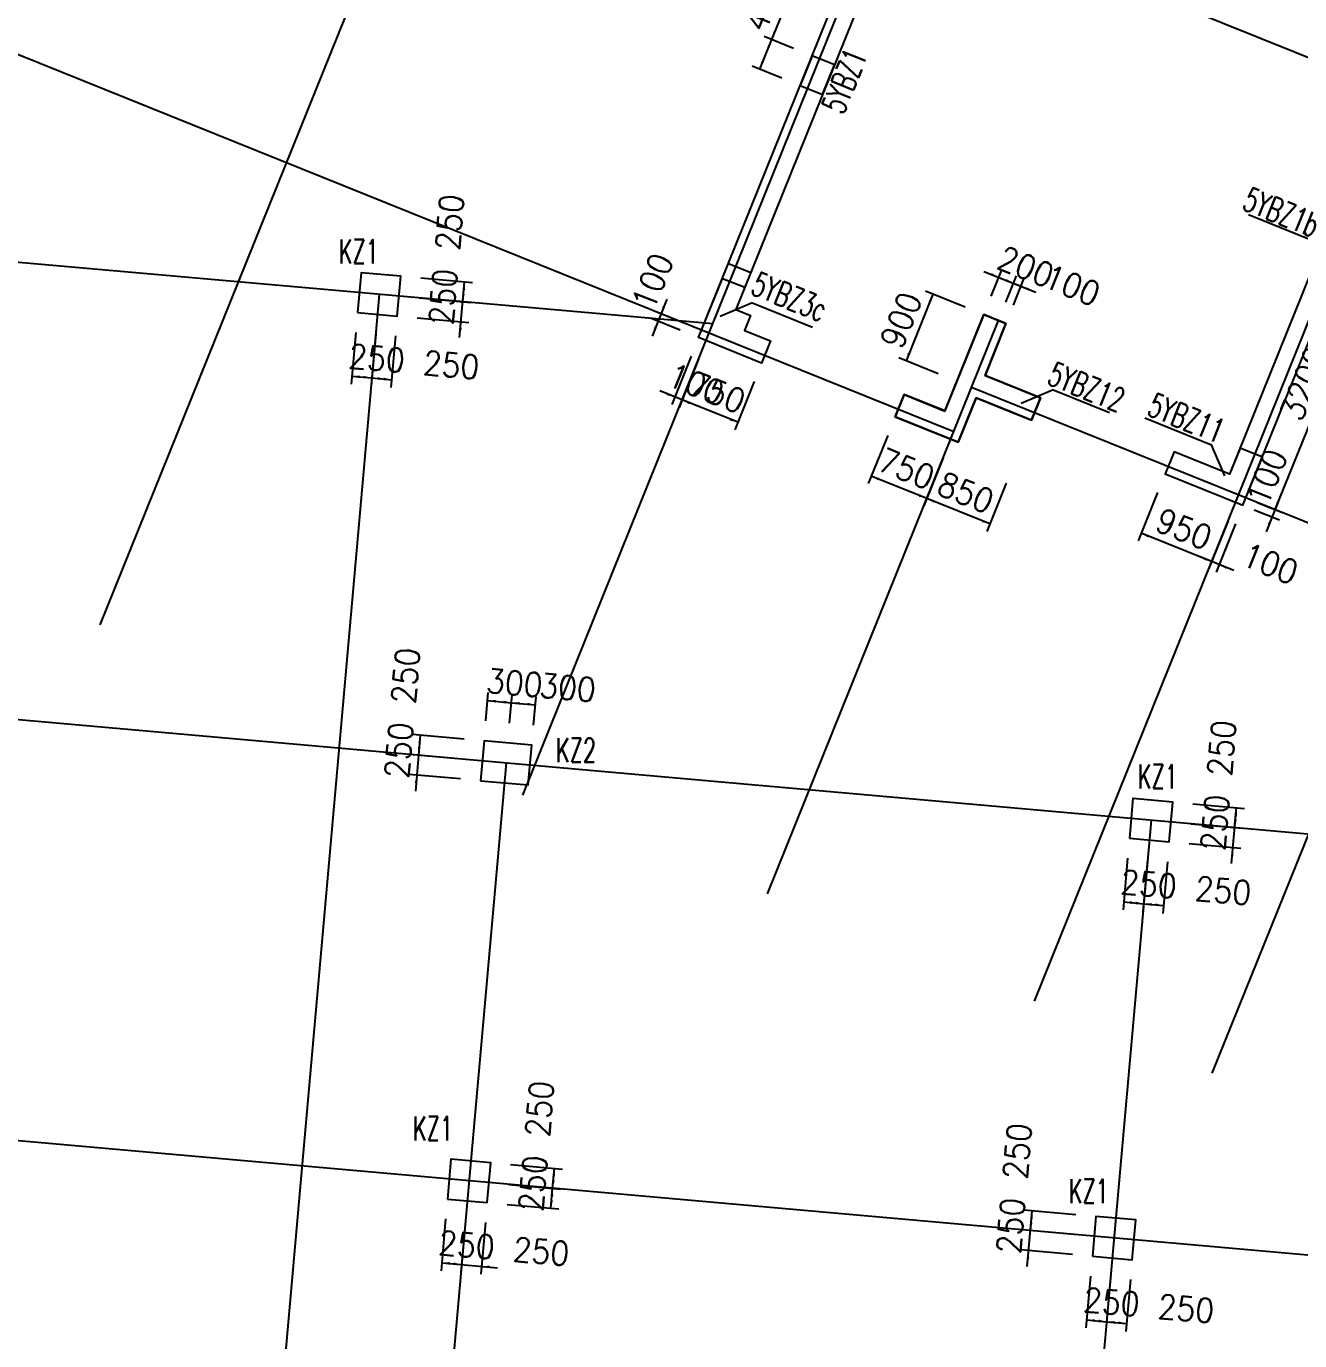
# Model space of a CAD drawing. Extents: x 387171 to 699106, y 11966 to 245688.
# Drawn here: x 527559 to 543490, y 63313 to 79759 of the extents above; entities that cross this region are included whole.
import ezdxf

# ---------------------------------------------------------------- set-up
doc = ezdxf.new("R2010")
doc.units = 0
doc.header["$LTSCALE"] = 100
doc.header["$MEASUREMENT"] = 0
doc.linetypes.add('DASHED', pattern=[19.05, 12.7, -6.35])
for name, color, linetype in [('b边缘构件', 235, 'Continuous'), ('COLU', 7, 'Continuous'), ('COLU_DASH', 9, 'DASHED'), ('DIM', 3, 'Continuous'), ('DOTE', 253, 'Continuous'), ('NUM', 7, 'Continuous'), ('wall-主楼', 2, 'Continuous'), ('Y阴影', 254, 'Continuous'), ('小尺寸', 4, 'Continuous'), ('边缘构件标注', 1, 'Continuous')]:
    doc.layers.add(name, color=color, linetype=linetype)
doc.styles.get("Standard").update_dxf_attribs({"font": 'standard'})
doc.dimstyles.get("Standard").update_dxf_attribs({"dimtxt": 300, "dimasz": 100, "dimexe": 100, "dimexo": 250, "dimgap": 100, "dimtad": 0, "dimtoh": 1, "dimdec": 0, "dimdsep": 46, "dimcen": 0.09, "dimclrt": 7, "dimadec": 0, "dimazin": 0, "dimtfac": 1, "dimtdec": 4, "dimtofl": 0, "dimtmove": 0, "dimatfit": 3, "dimfxl": 1, "dimtolj": 1, "dimtzin": 0, "dimarcsym": 0})

# ---------------------------------------------------------------- blocks, each defined once
blk = doc.blocks.new('*D2589')
at = {"layer": '小尺寸', "color": 0, "linetype": 'ByBlock', "lineweight": -2}
for p, q in [((539030, 74361), (538787, 73758)), ((539819, 74043), (539575, 73440)), ((539613, 73533), (538825, 73851))]:
    blk.add_line(p, q, dxfattribs=at)
for points in [[(538825, 73851), (538923, 73829), (538911, 73798)], [(539613, 73533), (539514, 73555), (539526, 73586)]]:
    blk.add_solid(points, dxfattribs=at)
at = {"layer": '小尺寸', "color": 7, "linetype": 'Continuous', "lineweight": -2, "insert": (539312, 73924), "char_height": 300, "width": 566.67, "attachment_point": 5, "rotation": 338.0454}
blk.add_mtext('850', dxfattribs=at)
blk = doc.blocks.new('*D2355')
at = {"layer": '小尺寸', "color": 0, "linetype": 'ByBlock', "lineweight": -2}
for p, q in [((538335, 74641), (538092, 74038)), ((539030, 74361), (538787, 73758)), ((538825, 73851), (538129, 74131))]:
    blk.add_line(p, q, dxfattribs=at)
for points in [[(538129, 74131), (538228, 74109), (538215, 74078)], [(538825, 73851), (538726, 73873), (538738, 73904)]]:
    blk.add_solid(points, dxfattribs=at)
at = {"layer": '小尺寸', "color": 7, "linetype": 'Continuous', "lineweight": -2, "insert": (538570, 74223), "char_height": 300, "width": 566.67, "attachment_point": 5, "rotation": 338.0454}
blk.add_mtext('750', dxfattribs=at)
blk = doc.blocks.new('*D3809')
at = {"layer": '小尺寸', "color": 0, "linetype": 'ByBlock', "lineweight": -2}
for p, q in [((535969, 75594), (535726, 74991)), ((536665, 75314), (536422, 74711)), ((536459, 74804), (535764, 75084))]:
    blk.add_line(p, q, dxfattribs=at)
for points in [[(535764, 75084), (535863, 75062), (535850, 75031)], [(536459, 74804), (536360, 74826), (536373, 74857)]]:
    blk.add_solid(points, dxfattribs=at)
at = {"layer": '小尺寸', "color": 7, "linetype": 'Continuous', "lineweight": -2, "insert": (536205, 75176), "char_height": 300, "width": 566.67, "attachment_point": 5, "rotation": 338.0454}
blk.add_mtext('750', dxfattribs=at)
blk = doc.blocks.new('*D3560')
at = {"layer": '小尺寸', "color": 0, "linetype": 'ByBlock', "lineweight": -2}
for p, q in [((535877, 75632), (535634, 75029)), ((535969, 75594), (535726, 74991)), ((535949, 75009), (535485, 75196))]:
    blk.add_line(p, q, dxfattribs=at)
for points in [[(535671, 75121), (535572, 75143), (535584, 75174)], [(535764, 75084), (535863, 75062), (535850, 75031)]]:
    blk.add_solid(points, dxfattribs=at)
at = {"layer": '小尺寸', "color": 7, "linetype": 'Continuous', "lineweight": -2, "insert": (535937, 75284), "char_height": 300, "width": 476.67, "attachment_point": 5, "rotation": 338.0454}
blk.add_mtext('100', dxfattribs=at)
blk = doc.blocks.new('*D965')
at = {"layer": '小尺寸', "color": 0, "linetype": 'ByBlock', "lineweight": -2}
for p, q in [((542593, 73571), (542350, 72968)), ((542686, 73534), (542443, 72931)), ((542666, 72949), (542202, 73136))]:
    blk.add_line(p, q, dxfattribs=at)
for points in [[(542388, 73061), (542289, 73083), (542301, 73114)], [(542480, 73023), (542579, 73002), (542567, 72971)]]:
    blk.add_solid(points, dxfattribs=at)
at = {"layer": '小尺寸', "color": 7, "linetype": 'Continuous', "lineweight": -2, "insert": (543121, 73035), "char_height": 300, "width": 476.67, "attachment_point": 5, "rotation": 338.0447}
blk.add_mtext('100', dxfattribs=at)
blk = doc.blocks.new('*D589')
at = {"layer": '小尺寸', "color": 0, "linetype": 'ByBlock', "lineweight": -2}
for p, q in [((541712, 73926), (541469, 73323)), ((542593, 73571), (542350, 72968)), ((542388, 73061), (541507, 73416))]:
    blk.add_line(p, q, dxfattribs=at)
for points in [[(541507, 73416), (541605, 73394), (541593, 73363)], [(542388, 73061), (542289, 73083), (542301, 73114)]]:
    blk.add_solid(points, dxfattribs=at)
at = {"layer": '小尺寸', "color": 7, "linetype": 'Continuous', "lineweight": -2, "insert": (542041, 73470), "char_height": 300, "width": 556.67, "attachment_point": 5, "rotation": 338.0447}
blk.add_mtext('950', dxfattribs=at)
blk = doc.blocks.new('*D3502')
at = {"layer": '小尺寸', "color": 0, "linetype": 'ByBlock', "lineweight": -2}
for p, q in [((544376, 76680), (543180, 73712)), ((544152, 76770), (544469, 76642)), ((542956, 73802), (543273, 73674))]:
    blk.add_line(p, q, dxfattribs=at)
for points in [[(544376, 76680), (544354, 76581), (544323, 76593)], [(543180, 73712), (543202, 73811), (543233, 73798)]]:
    blk.add_solid(points, dxfattribs=at)
at = {"layer": '小尺寸', "color": 7, "linetype": 'Continuous', "lineweight": -2, "insert": (543546, 75289), "char_height": 300, "width": 780, "attachment_point": 5, "rotation": 68.0454}
blk.add_mtext('3200', dxfattribs=at)
blk = doc.blocks.new('*D3142')
at = {"layer": '小尺寸', "color": 0, "linetype": 'ByBlock', "lineweight": -2}
for p, q in [((543255, 73897), (543068, 73434)), ((542919, 73709), (543235, 73582)), ((542956, 73802), (543273, 73674))]:
    blk.add_line(p, q, dxfattribs=at)
for points in [[(543180, 73712), (543202, 73811), (543233, 73798)], [(543142, 73619), (543121, 73520), (543090, 73533)]]:
    blk.add_solid(points, dxfattribs=at)
at = {"layer": '小尺寸', "color": 7, "linetype": 'Continuous', "lineweight": -2, "insert": (543075, 74119), "char_height": 300, "width": 476.67, "attachment_point": 5, "rotation": 68.0454}
blk.add_mtext('100', dxfattribs=at)
blk = doc.blocks.new('*D3598')
at = {"layer": '小尺寸', "color": 0, "linetype": 'ByBlock', "lineweight": -2}
for p, q in [((535574, 76346), (535387, 75883)), ((535775, 76049), (535406, 76198)), ((535738, 75957), (535369, 76106))]:
    blk.add_line(p, q, dxfattribs=at)
for points in [[(535499, 76161), (535521, 76260), (535552, 76247)], [(535462, 76068), (535440, 75969), (535409, 75982)]]:
    blk.add_solid(points, dxfattribs=at)
at = {"layer": '小尺寸', "color": 7, "linetype": 'Continuous', "lineweight": -2, "insert": (535394, 76568), "char_height": 300, "width": 476.67, "attachment_point": 5, "rotation": 68.0454}
blk.add_mtext('100', dxfattribs=at)
blk = doc.blocks.new('*D4088')
at = {"layer": '小尺寸', "color": 0, "linetype": 'ByBlock', "lineweight": -2}
for p, q in [((537518, 81169), (536883, 79593)), ((537794, 81058), (537426, 81207)), ((537159, 79482), (536790, 79630))]:
    blk.add_line(p, q, dxfattribs=at)
for points in [[(537518, 81169), (537496, 81070), (537465, 81083)], [(536883, 79593), (536905, 79692), (536936, 79680)]]:
    blk.add_solid(points, dxfattribs=at)
at = {"layer": '小尺寸', "color": 7, "linetype": 'Continuous', "lineweight": -2, "insert": (536969, 80475), "char_height": 300, "width": 690, "attachment_point": 5, "rotation": 68.0454}
blk.add_mtext('1700', dxfattribs=at)
blk = doc.blocks.new('*D3855')
at = {"layer": '小尺寸', "color": 0, "linetype": 'ByBlock', "lineweight": -2}
for p, q in [((537159, 79482), (536790, 79630)), ((536883, 79593), (536733, 79222)), ((537009, 79111), (536641, 79259))]:
    blk.add_line(p, q, dxfattribs=at)
for points in [[(536883, 79593), (536861, 79494), (536830, 79507)], [(536733, 79222), (536755, 79321), (536786, 79309)]]:
    blk.add_solid(points, dxfattribs=at)
at = {"layer": '小尺寸', "color": 7, "linetype": 'Continuous', "lineweight": -2, "insert": (536796, 80047), "char_height": 300, "width": 576.67, "attachment_point": 5, "rotation": 68.0454}
blk.add_mtext('400', dxfattribs=at)
blk = doc.blocks.new('*D17')
at = {"layer": '小尺寸', "color": 0, "linetype": 'ByBlock', "lineweight": -2}
for p, q in [((538902, 76407), (538565, 75572)), ((539304, 76244), (538809, 76444)), ((538968, 75410), (538473, 75609))]:
    blk.add_line(p, q, dxfattribs=at)
for points in [[(538902, 76407), (538880, 76308), (538849, 76320)], [(538565, 75572), (538587, 75671), (538618, 75659)]]:
    blk.add_solid(points, dxfattribs=at)
at = {"layer": '小尺寸', "color": 7, "linetype": 'Continuous', "lineweight": -2, "insert": (538502, 76083), "char_height": 300, "width": 556.67, "attachment_point": 5, "rotation": 68.0454}
blk.add_mtext('900', dxfattribs=at)
blk = doc.blocks.new('*D4337')
at = {"layer": '小尺寸', "color": 0, "linetype": 'ByBlock', "lineweight": -2}
for p, q in [((539539, 76692), (540095, 76468)), ((539630, 76383), (539762, 76710)), ((539815, 76308), (539947, 76636))]:
    blk.add_line(p, q, dxfattribs=at)
for points in [[(539724, 76618), (539625, 76640), (539638, 76671)], [(539910, 76543), (540009, 76521), (539996, 76490)]]:
    blk.add_solid(points, dxfattribs=at)
at = {"layer": '小尺寸', "color": 7, "linetype": 'Continuous', "lineweight": -2, "insert": (540064, 76750), "char_height": 300, "width": 566.67, "attachment_point": 5, "rotation": 338.0454}
blk.add_mtext('200', dxfattribs=at)
blk = doc.blocks.new('*D527')
at = {"layer": '小尺寸', "color": 0, "linetype": 'ByBlock', "lineweight": -2}
for p, q in [((539724, 76618), (540188, 76431)), ((539815, 76308), (539947, 76636)), ((539908, 76271), (540040, 76598))]:
    blk.add_line(p, q, dxfattribs=at)
for points in [[(539910, 76543), (539811, 76565), (539823, 76596)], [(540003, 76506), (540101, 76484), (540089, 76453)]]:
    blk.add_solid(points, dxfattribs=at)
at = {"layer": '小尺寸', "color": 7, "linetype": 'Continuous', "lineweight": -2, "insert": (540643, 76517), "char_height": 300, "width": 476.67, "attachment_point": 5, "rotation": 338.0454}
blk.add_mtext('100', dxfattribs=at)
blk = doc.blocks.new('*D3300')
at = {"layer": 'DIM', "color": 0, "linetype": 'ByBlock', "lineweight": -2}
for p, q in [((531681, 75929), (531623, 75282)), ((531930, 75907), (531872, 75260)), ((531632, 75381), (531881, 75359))]:
    blk.add_line(p, q, dxfattribs=at)
for points in [[(531632, 75381), (531733, 75389), (531730, 75356)], [(531881, 75359), (531780, 75352), (531783, 75385)]]:
    blk.add_solid(points, dxfattribs=at)
at = {"layer": 'DIM', "color": 7, "linetype": 'Continuous', "lineweight": -2, "insert": (531943, 75605), "char_height": 300, "width": 566.67, "attachment_point": 5, "rotation": 354.9316}
blk.add_mtext('250', dxfattribs=at)
blk = doc.blocks.new('*D3072')
at = {"layer": 'DIM', "color": 0, "linetype": 'ByBlock', "lineweight": -2}
for p, q in [((531930, 75907), (531872, 75260)), ((532179, 75885), (532121, 75238)), ((531881, 75359), (532130, 75337))]:
    blk.add_line(p, q, dxfattribs=at)
for points in [[(531881, 75359), (531982, 75367), (531979, 75334)], [(532130, 75337), (532029, 75330), (532032, 75363)]]:
    blk.add_solid(points, dxfattribs=at)
at = {"layer": 'DIM', "color": 7, "linetype": 'Continuous', "lineweight": -2, "insert": (532876, 75522), "char_height": 300, "width": 566.67, "attachment_point": 5, "rotation": 354.9316}
blk.add_mtext('250', dxfattribs=at)
blk = doc.blocks.new('*D3256')
at = {"layer": 'DIM', "color": 0, "linetype": 'ByBlock', "lineweight": -2}
for p, q in [((532980, 75864), (533037, 76512)), ((532472, 76361), (533119, 76304)), ((532450, 76112), (533097, 76055))]:
    blk.add_line(p, q, dxfattribs=at)
for points in [[(533020, 76313), (533012, 76414), (533045, 76411)], [(532998, 76063), (533005, 75962), (532972, 75965)]]:
    blk.add_solid(points, dxfattribs=at)
at = {"layer": 'DIM', "color": 7, "linetype": 'Continuous', "lineweight": -2, "insert": (532774, 76375), "char_height": 300, "width": 566.67, "attachment_point": 5, "rotation": 84.9316}
blk.add_mtext('250', dxfattribs=at)
blk = doc.blocks.new('*D4131')
at = {"layer": 'DIM', "color": 0, "linetype": 'ByBlock', "lineweight": -2}
for p, q in [((532494, 76610), (533141, 76553)), ((533020, 76313), (533042, 76562)), ((532472, 76361), (533119, 76304))]:
    blk.add_line(p, q, dxfattribs=at)
for points in [[(533042, 76562), (533050, 76460), (533016, 76463)], [(533020, 76313), (533012, 76414), (533045, 76411)]]:
    blk.add_solid(points, dxfattribs=at)
at = {"layer": 'DIM', "color": 7, "linetype": 'Continuous', "lineweight": -2, "insert": (532857, 77307), "char_height": 300, "width": 566.67, "attachment_point": 5, "rotation": 84.9316}
blk.add_mtext('250', dxfattribs=at)
blk = doc.blocks.new('*D633')
at = {"layer": 'DIM', "color": 0, "linetype": 'ByBlock', "lineweight": -2}
for p, q in [((533036, 70840), (532389, 70897)), ((532488, 70888), (532466, 70639)), ((533014, 70591), (532367, 70648))]:
    blk.add_line(p, q, dxfattribs=at)
for points in [[(532488, 70888), (532496, 70787), (532463, 70790)], [(532466, 70639), (532459, 70740), (532492, 70737)]]:
    blk.add_solid(points, dxfattribs=at)
at = {"layer": 'DIM', "color": 7, "linetype": 'Continuous', "lineweight": -2, "insert": (532304, 71634), "char_height": 300, "width": 566.67, "attachment_point": 5, "rotation": 84.9316}
blk.add_mtext('250', dxfattribs=at)
blk = doc.blocks.new('*D799')
at = {"layer": 'DIM', "color": 0, "linetype": 'ByBlock', "lineweight": -2}
for p, q in [((532484, 70838), (532427, 70191)), ((533014, 70591), (532367, 70648)), ((532992, 70342), (532345, 70399))]:
    blk.add_line(p, q, dxfattribs=at)
for points in [[(532466, 70639), (532459, 70740), (532492, 70737)], [(532444, 70390), (532452, 70289), (532419, 70292)]]:
    blk.add_solid(points, dxfattribs=at)
at = {"layer": 'DIM', "color": 7, "linetype": 'Continuous', "lineweight": -2, "insert": (532221, 70701), "char_height": 300, "width": 566.67, "attachment_point": 5, "rotation": 84.9316}
blk.add_mtext('250', dxfattribs=at)
blk = doc.blocks.new('*D1868')
at = {"layer": 'DIM', "color": 0, "linetype": 'ByBlock', "lineweight": -2}
for p, q in [((541337, 69351), (541280, 68703)), ((541586, 69328), (541529, 68681)), ((541289, 68803), (541538, 68781))]:
    blk.add_line(p, q, dxfattribs=at)
for points in [[(541289, 68803), (541390, 68810), (541387, 68777)], [(541538, 68781), (541437, 68773), (541439, 68806)]]:
    blk.add_solid(points, dxfattribs=at)
at = {"layer": 'DIM', "color": 7, "linetype": 'Continuous', "lineweight": -2, "insert": (541600, 69026), "char_height": 300, "width": 566.67, "attachment_point": 5, "rotation": 354.9316}
blk.add_mtext('250', dxfattribs=at)
blk = doc.blocks.new('*D1607')
at = {"layer": 'DIM', "color": 0, "linetype": 'ByBlock', "lineweight": -2}
for p, q in [((541586, 69328), (541529, 68681)), ((541835, 69306), (541778, 68659)), ((541538, 68781), (541787, 68758))]:
    blk.add_line(p, q, dxfattribs=at)
for points in [[(541538, 68781), (541639, 68788), (541636, 68755)], [(541787, 68758), (541686, 68751), (541689, 68784)]]:
    blk.add_solid(points, dxfattribs=at)
at = {"layer": 'DIM', "color": 7, "linetype": 'Continuous', "lineweight": -2, "insert": (542532, 68943), "char_height": 300, "width": 566.67, "attachment_point": 5, "rotation": 354.9316}
blk.add_mtext('250', dxfattribs=at)
blk = doc.blocks.new('*D1802')
at = {"layer": 'DIM', "color": 0, "linetype": 'ByBlock', "lineweight": -2}
for p, q in [((542637, 69285), (542694, 69933)), ((542128, 69782), (542776, 69725)), ((542106, 69533), (542754, 69476))]:
    blk.add_line(p, q, dxfattribs=at)
for points in [[(542676, 69734), (542669, 69835), (542702, 69832)], [(542654, 69485), (542662, 69384), (542629, 69387)]]:
    blk.add_solid(points, dxfattribs=at)
at = {"layer": 'DIM', "color": 7, "linetype": 'Continuous', "lineweight": -2, "insert": (542431, 69796), "char_height": 300, "width": 566.67, "attachment_point": 5, "rotation": 84.9316}
blk.add_mtext('250', dxfattribs=at)
blk = doc.blocks.new('*D2711')
at = {"layer": 'DIM', "color": 0, "linetype": 'ByBlock', "lineweight": -2}
for p, q in [((542151, 70031), (542798, 69974)), ((542676, 69734), (542698, 69983)), ((542128, 69782), (542776, 69725))]:
    blk.add_line(p, q, dxfattribs=at)
for points in [[(542698, 69983), (542706, 69882), (542673, 69885)], [(542676, 69734), (542669, 69835), (542702, 69832)]]:
    blk.add_solid(points, dxfattribs=at)
at = {"layer": 'DIM', "color": 7, "linetype": 'Continuous', "lineweight": -2, "insert": (542514, 70728), "char_height": 300, "width": 566.67, "attachment_point": 5, "rotation": 84.9316}
blk.add_mtext('250', dxfattribs=at)
blk = doc.blocks.new('*D1432')
at = {"layer": 'DIM', "color": 0, "linetype": 'ByBlock', "lineweight": -2}
for p, q in [((540873, 64121), (540816, 63474)), ((541122, 64099), (541065, 63451)), ((540825, 63573), (541074, 63551))]:
    blk.add_line(p, q, dxfattribs=at)
for points in [[(540825, 63573), (540926, 63581), (540923, 63548)], [(541074, 63551), (540973, 63543), (540976, 63577)]]:
    blk.add_solid(points, dxfattribs=at)
at = {"layer": 'DIM', "color": 7, "linetype": 'Continuous', "lineweight": -2, "insert": (541136, 63797), "char_height": 300, "width": 566.67, "attachment_point": 5, "rotation": 354.9316}
blk.add_mtext('250', dxfattribs=at)
blk = doc.blocks.new('*D1199')
at = {"layer": 'DIM', "color": 0, "linetype": 'ByBlock', "lineweight": -2}
for p, q in [((541122, 64099), (541065, 63451)), ((541371, 64077), (541314, 63429)), ((541074, 63551), (541323, 63529))]:
    blk.add_line(p, q, dxfattribs=at)
for points in [[(541074, 63551), (541175, 63559), (541172, 63526)], [(541323, 63529), (541222, 63521), (541225, 63554)]]:
    blk.add_solid(points, dxfattribs=at)
at = {"layer": 'DIM', "color": 7, "linetype": 'Continuous', "lineweight": -2, "insert": (542068, 63714), "char_height": 300, "width": 566.67, "attachment_point": 5, "rotation": 354.9316}
blk.add_mtext('250', dxfattribs=at)
blk = doc.blocks.new('*D1968')
at = {"layer": 'DIM', "color": 0, "linetype": 'ByBlock', "lineweight": -2}
for p, q in [((540081, 64242), (540138, 64889)), ((540669, 64641), (540021, 64699)), ((540646, 64392), (539999, 64450))]:
    blk.add_line(p, q, dxfattribs=at)
for points in [[(540121, 64690), (540113, 64791), (540146, 64788)], [(540099, 64441), (540106, 64340), (540073, 64343)]]:
    blk.add_solid(points, dxfattribs=at)
at = {"layer": 'DIM', "color": 7, "linetype": 'Continuous', "lineweight": -2, "insert": (539875, 64752), "char_height": 300, "width": 566.67, "attachment_point": 5, "rotation": 84.9316}
blk.add_mtext('250', dxfattribs=at)
blk = doc.blocks.new('*D2152')
at = {"layer": 'DIM', "color": 0, "linetype": 'ByBlock', "lineweight": -2}
for p, q in [((540691, 64890), (540043, 64948)), ((540121, 64690), (540143, 64939)), ((540669, 64641), (540021, 64699))]:
    blk.add_line(p, q, dxfattribs=at)
for points in [[(540143, 64939), (540151, 64838), (540117, 64841)], [(540121, 64690), (540113, 64791), (540146, 64788)]]:
    blk.add_solid(points, dxfattribs=at)
at = {"layer": 'DIM', "color": 7, "linetype": 'Continuous', "lineweight": -2, "insert": (539958, 65684), "char_height": 300, "width": 566.67, "attachment_point": 5, "rotation": 84.9316}
blk.add_mtext('250', dxfattribs=at)
blk = doc.blocks.new('*D1911')
at = {"layer": 'DIM', "color": 0, "linetype": 'ByBlock', "lineweight": -2}
for p, q in [((532805, 64837), (532748, 64189)), ((533054, 64815), (532997, 64167)), ((532756, 64289), (533005, 64267))]:
    blk.add_line(p, q, dxfattribs=at)
for points in [[(532756, 64289), (532858, 64297), (532855, 64263)], [(533005, 64267), (532904, 64259), (532907, 64292)]]:
    blk.add_solid(points, dxfattribs=at)
at = {"layer": 'DIM', "color": 7, "linetype": 'Continuous', "lineweight": -2, "insert": (533068, 64512), "char_height": 300, "width": 566.67, "attachment_point": 5, "rotation": 354.9316}
blk.add_mtext('250', dxfattribs=at)
blk = doc.blocks.new('*D2666')
at = {"layer": 'DIM', "color": 0, "linetype": 'ByBlock', "lineweight": -2}
for p, q in [((533054, 64815), (532997, 64167)), ((533303, 64792), (533246, 64145)), ((532806, 64284), (533454, 64227))]:
    blk.add_line(p, q, dxfattribs=at)
for points in [[(533005, 64267), (532904, 64259), (532907, 64292)], [(533255, 64245), (533356, 64252), (533353, 64219)]]:
    blk.add_solid(points, dxfattribs=at)
at = {"layer": 'DIM', "color": 7, "linetype": 'Continuous', "lineweight": -2, "insert": (534000, 64429), "char_height": 300, "width": 566.67, "attachment_point": 5, "rotation": 354.9316}
blk.add_mtext('250', dxfattribs=at)
blk = doc.blocks.new('*D2438')
at = {"layer": 'DIM', "color": 0, "linetype": 'ByBlock', "lineweight": -2}
for p, q in [((533596, 65268), (534244, 65211)), ((534122, 64971), (534144, 65220)), ((533574, 65019), (534222, 64962))]:
    blk.add_line(p, q, dxfattribs=at)
for points in [[(534144, 65220), (534152, 65119), (534119, 65122)], [(534122, 64971), (534114, 65072), (534147, 65069)]]:
    blk.add_solid(points, dxfattribs=at)
at = {"layer": 'DIM', "color": 7, "linetype": 'Continuous', "lineweight": -2, "insert": (533899, 65282), "char_height": 300, "width": 566.67, "attachment_point": 5, "rotation": 84.9316}
blk.add_mtext('250', dxfattribs=at)
blk = doc.blocks.new('*D3210')
at = {"layer": 'DIM', "color": 0, "linetype": 'ByBlock', "lineweight": -2}
for p, q in [((533618, 65517), (534266, 65460)), ((534144, 65220), (534166, 65469)), ((533596, 65268), (534244, 65211))]:
    blk.add_line(p, q, dxfattribs=at)
for points in [[(534166, 65469), (534174, 65368), (534141, 65371)], [(534144, 65220), (534136, 65321), (534170, 65318)]]:
    blk.add_solid(points, dxfattribs=at)
at = {"layer": 'DIM', "color": 7, "linetype": 'Continuous', "lineweight": -2, "insert": (533981, 66214), "char_height": 300, "width": 566.67, "attachment_point": 5, "rotation": 84.9316}
blk.add_mtext('250', dxfattribs=at)
blk = doc.blocks.new('*D4245')
at = {"layer": 'DIM', "color": 0, "linetype": 'ByBlock', "lineweight": -2}
for p, q in [((533307, 71067), (533339, 71422)), ((533606, 71040), (533638, 71396)), ((533330, 71323), (533629, 71296))]:
    blk.add_line(p, q, dxfattribs=at)
for points in [[(533330, 71323), (533431, 71330), (533428, 71297)], [(533629, 71296), (533528, 71288), (533531, 71322)]]:
    blk.add_solid(points, dxfattribs=at)
at = {"layer": 'DIM', "color": 7, "linetype": 'Continuous', "lineweight": -2, "insert": (533666, 71544), "char_height": 300, "width": 566.67, "attachment_point": 5, "rotation": 354.9316}
blk.add_mtext('300', dxfattribs=at)
blk = doc.blocks.new('*D2699')
at = {"layer": 'DIM', "color": 0, "linetype": 'ByBlock', "lineweight": -2}
for p, q in [((533606, 71040), (533638, 71396)), ((533629, 71296), (533928, 71270)), ((533905, 71014), (533937, 71369))]:
    blk.add_line(p, q, dxfattribs=at)
for points in [[(533629, 71296), (533730, 71304), (533727, 71271)], [(533928, 71270), (533827, 71262), (533830, 71295)]]:
    blk.add_solid(points, dxfattribs=at)
at = {"layer": 'DIM', "color": 7, "linetype": 'Continuous', "lineweight": -2, "insert": (534332, 71485), "char_height": 300, "width": 566.67, "attachment_point": 5, "rotation": 354.9316}
blk.add_mtext('300', dxfattribs=at)

msp = doc.modelspace()

# ---------------------------------------------------------------- hatches: boundary and pattern name
at = {"layer": 'Y阴影'}
h = msp.add_hatch(dxfattribs=at)
h.set_pattern_fill('ANSI31', color=256, scale=25, angle=-21.95462, style=0)
h.set_pattern_definition([])
h.paths.add_polyline_path([(537669.3, 79276), (537391.1, 79388.2), (537241.5, 79017.2), (537519.7, 78905)], flags=0)
h = msp.add_hatch(dxfattribs=at)
h.set_pattern_fill('ANSI31', color=256, scale=25, angle=-21.95462, style=0)
h.set_pattern_definition([])
h.paths.add_polyline_path([(536758.4, 75545.7), (535970, 75863.4), (536269.1, 76605.4), (536547.4, 76493.3), (536435.2, 76215), (536620.7, 76140.2), (536545.9, 75954.8), (536870.5, 75823.9)], flags=0)
h = msp.add_hatch(dxfattribs=at)
h.set_pattern_fill('ANSI31', color=256, scale=25, angle=-21.95462, style=0)
h.set_pattern_definition([])
h.paths.add_polyline_path([(538428, 74873.1), (539216.4, 74555.3), (539440.5, 75111.4), (540136.1, 74831), (540248.3, 75109.2), (539552.7, 75389.6), (539814.4, 76038.9), (539536.2, 76151), (539050.3, 74945.7), (538540.2, 75151.3)], flags=0)
h = msp.add_hatch(dxfattribs=at)
h.set_pattern_fill('ANSI31', color=256, scale=25, angle=-21.95462, style=0)
h.set_pattern_definition([])
h.paths.add_polyline_path([(541805.6, 74158), (542779.5, 73765.4), (543022.5, 74368.3), (542744.2, 74480.5), (542613.4, 74155.8), (541917.8, 74436.3)], flags=0)

# ---------------------------------------------------------------- linework, layer by layer
at = {"layer": 'b边缘构件'}
for points in [[(537669.3, 79276), (537391.1, 79388.2), (537241.5, 79017.2), (537519.7, 78905)], [(536758.4, 75545.7), (535970, 75863.4), (536269.1, 76605.4), (536547.4, 76493.3), (536435.2, 76215), (536620.7, 76140.2), (536545.9, 75954.8), (536870.5, 75823.9)], [(538428, 74873.1), (539216.4, 74555.3), (539440.5, 75111.4), (540136.1, 74831), (540248.3, 75109.2), (539552.7, 75389.6), (539814.4, 76038.9), (539536.2, 76151), (539050.3, 74945.7), (538540.2, 75151.3)]]:
    msp.add_lwpolyline(points, close=True, dxfattribs=at)
msp.add_lwpolyline([(541805.6, 74158), (542779.5, 73765.4), (543022.5, 74368.3), (542744.2, 74480.5), (542613.4, 74155.8), (541917.8, 74436.3), (541805.6, 74158)], dxfattribs=at)
at = {"layer": 'COLU'}
for points in [[(531702.7, 76178.3), (532200.8, 76134.2), (532244.9, 76632.2), (531746.9, 76676.4)], [(533241.1, 70319.5), (533838.8, 70266.5), (533883, 70764.6), (533285.3, 70817.6)], [(541359.3, 69599.5), (541857.3, 69555.4), (541901.5, 70053.4), (541403.4, 70097.6)], [(532827.1, 65085.6), (533325.2, 65041.5), (533369.4, 65539.5), (532871.3, 65583.7)], [(540895.5, 64370.1), (541393.5, 64325.9), (541437.7, 64823.9), (540939.6, 64868.1)]]:
    msp.add_lwpolyline(points, close=True, dxfattribs=at)
at = {"layer": 'COLU_DASH'}
msp.add_line((536343.9, 76790.9), (536622.1, 76678.8), dxfattribs=at)
at = {"layer": 'DOTE'}
for p, q in [((528483.9, 72270.7), (535860.8, 90570.9)), ((533770.5, 70139.6), (538343.4, 81483.7)), ((567832.5, 69596.5), (538343.4, 81483.7)), ((539160.8, 74685), (523997.2, 80797.6)), ((540170.1, 67559.9), (544743, 78904)), ((536147.1, 76035.2), (511952.4, 78181)), ((542396.1, 66662.6), (546969, 78006.7)), ((531973.8, 76405.3), (529687.4, 50625)), ((536831.2, 68905.8), (539721.7, 76076.2)), ((565813.6, 64588.1), (539385.2, 75241.5)), ((598855.8, 64751.1), (495312.2, 73934.5)), ((533562.1, 70542), (531779.1, 50439.5)), ((541630.4, 69826.5), (539847.5, 49723.9)), ((662839, 53805.8), (502916.7, 67989.4))]:
    msp.add_line(p, q, dxfattribs=at)
at = {"layer": 'wall-主楼'}
for points in [[(540365.9, 80884.1), (540253.7, 80605.8), (538491.5, 81316.2), (536435.2, 76215), (536620.7, 76140.2), (536545.9, 75954.8), (536870.5, 75823.9), (536758.4, 75545.7), (535970, 75863.4), (538325.4, 81706.6)], [(543735, 76938.3), (542613.4, 74155.8), (541917.8, 74436.3), (541805.6, 74158), (542779.5, 73765.4), (544013.2, 76826.1)], [(540136.1, 74831), (539440.5, 75111.4), (539216.2, 74554.9), (538427.9, 74872.7), (538540, 75150.9), (539050.1, 74945.3), (539536.2, 76151), (539814.4, 76038.9), (539552.7, 75389.6), (540248.3, 75109.2)]]:
    msp.add_lwpolyline(points, close=True, dxfattribs=at)
at = {"layer": '边缘构件标注', "color": 200}
for p, q in [((542848.7, 77403.4), (543633.3, 77087.1)), ((536240, 76132), (536630.4, 76298.1)), ((537393.6, 75990.4), (536630.4, 76298.1)), ((540006.7, 75044.9), (540397.1, 75211)), ((541111, 74923.2), (540397.1, 75211)), ((541552, 74860.7), (542388.1, 74523.6)), ((542554.2, 74133.2), (542388.1, 74523.6))]:
    msp.add_line(p, q, dxfattribs=at)

# ---------------------------------------------------------------- texts
at = {"layer": 'NUM', "color": 200, "width": 0.7}
for s, p in [('KZ1', (531468.4, 76790.2)), ('KZ2', (534185.8, 70551.1)), ('KZ1', (541465, 70221.4)), ('KZ1', (532397.1, 65820)), ('KZ1', (540601.6, 65034.2))]:
    msp.add_text(s, height=300, dxfattribs=at).set_placement(p)
at = {"layer": '边缘构件标注', "color": 200, "width": 0.7}
for s, rotation, p in [('5YBZ1', 68.04538, (537780.3, 78642.5)), ('5YBZ1b', 338.04538, (542755.7, 77474.8)), ('5YBZ3c', 338.04538, (536605.8, 76415.8)), ('5YBZ12', 338.04538, (540313.9, 75290.3)), ('5YBZ11', 338.04538, (541564.6, 74901.4))]:
    msp.add_text(s, height=300, rotation=rotation, dxfattribs=at).set_placement(p)

# ---------------------------------------------------------------- dimensions: what is measured, and where the dimension line sits
at = {"layer": 'DIM', "color": 200}
for p1, p2, distance, picture, middle in [((532222.9, 76383.2), (532244.9, 76632.2), -800, '*D4131', (532812.1, 76800.9)), ((532200.8, 76134.2), (532222.9, 76383.2), -800, '*D3256', (532729.3, 75868.4)), ((531702.7, 76178.3), (531951.7, 76156.3), -800, '*D3300', (531436.9, 75649.8)), ((531951.7, 76156.3), (532200.8, 76134.2), -800, '*D3072', (532369.4, 75567.1)), ((533285.3, 70817.6), (533263.2, 70568.6), -800, '*D633', (532258.7, 71127.6)), ((533285.3, 70817.6), (533584.1, 70791.1), 507.1, '*D4245', (533135, 71591)), ((533263.2, 70568.6), (533241.1, 70319.5), -800, '*D799', (532176, 70195.1)), ((541879.4, 69804.4), (541901.5, 70053.4), -800, '*D2711', (542468.6, 70222)), ((541857.3, 69555.4), (541879.4, 69804.4), -800, '*D1802', (542385.9, 69289.5)), ((541359.3, 69599.5), (541608.3, 69577.4), -800, '*D1868', (541093.5, 69070.9)), ((541608.3, 69577.4), (541857.3, 69555.4), -800, '*D1607', (542026, 68988.2)), ((533347.3, 65290.5), (533369.4, 65539.5), -800, '*D3210', (533936.5, 65708.1)), ((540917.6, 64619.1), (540939.6, 64868.1), 800, '*D2152', (539913, 65178.1)), ((533325.2, 65041.5), (533347.3, 65290.5), -800, '*D2438', (533853.8, 64775.7)), ((532827.1, 65085.6), (533076.2, 65063.6), -800, '*D1911', (532561.3, 64557.1)), ((533076.2, 65063.6), (533325.2, 65041.5), -800, '*D2666', (533493.8, 64474.4)), ((540895.5, 64370.1), (540917.6, 64619.1), 800, '*D1968', (539830.3, 64245.6)), ((540895.5, 64370.1), (541144.5, 64348), -800, '*D1432', (540629.7, 63841.5)), ((541144.5, 64348), (541393.5, 64325.9), -800, '*D1199', (541562.1, 63758.8))]:
    dim = msp.add_aligned_dim(p1=p1, p2=p2, distance=distance, dimstyle='Standard', dxfattribs=at)
    dim.commit()
    dim.dimension.update_dxf_attribs({"geometry": picture, "text_midpoint": middle})
dim = msp.add_linear_dim(base=(533927.8, 71269.7), p1=(533584.1, 70791.1), p2=(533883, 70764.6), angle=174.93165, dimstyle='Standard', dxfattribs=at)
dim.commit()
dim.dimension.update_dxf_attribs({"geometry": '*D2699', "text_midpoint": (533800.4, 71532)})
at = {"layer": '小尺寸'}
for base, p1, p2, angle, picture, middle in [((536882.8, 79593.1), (538026.3, 80964.6), (537390.9, 79388.3), 68.04538, '*D4088', (536968.7, 80474.7)), ((536733.3, 79222.1), (537390.9, 79388.3), (537241.3, 79017.3), 68.04538, '*D3855', (536576.2, 79501)), ((539909.8, 76542.9), (539536.2, 76151), (539721.7, 76076.2), 338.04538, '*D4337', (539615.5, 76931.1)), ((535462, 76068.3), (536007.3, 75955.9), (535970, 75863.4), 68.04538, '*D3598', (535248.7, 76208)), ((543179.9, 73711.8), (543920.5, 76863.5), (542724.1, 73895.6), 68.04538, '*D3502', (543546.2, 75289.3)), ((540002.5, 76505.5), (539721.7, 76076.2), (539814.4, 76038.9), 338.04538, '*D527', (540283.3, 76661.9)), ((538565.4, 75572), (539536.2, 76151), (539199.7, 75316.3), 68.04538, '*D17', (538501.7, 76082.8)), ((543142.5, 73619.1), (542724.1, 73895.6), (542686.7, 73802.8), 68.04538, '*D3142', (542929.3, 73758.9))]:
    dim = msp.add_linear_dim(base=base, p1=p1, p2=p2, angle=angle, dimstyle='Standard', dxfattribs=at)
    dim.commit()
    dim.dimension.update_dxf_attribs({"geometry": picture, "text_midpoint": middle})
for p1, p2, picture, middle in [((536062.8, 75826.1), (535970, 75863.4), '*D3560', (535577.1, 75428.8)), ((536758.4, 75545.7), (536062.8, 75826.1), '*D3809', (536205, 75175.7)), ((539123.6, 74592.7), (538428, 74873.1), '*D2355', (538570.2, 74222.8)), ((539912, 74274.9), (539123.6, 74592.7), '*D2589', (539312.2, 73923.7)), ((542686.7, 73802.8), (541805.6, 74158), '*D589', (542040.5, 73470.3)), ((542779.5, 73765.4), (542686.7, 73802.8), '*D965', (542761.1, 73179.8))]:
    dim = msp.add_aligned_dim(p1=p1, p2=p2, distance=800, dimstyle='Standard', dxfattribs=at)
    dim.commit()
    dim.dimension.update_dxf_attribs({"geometry": picture, "text_midpoint": middle})

doc.saveas('drawing.dxf')
